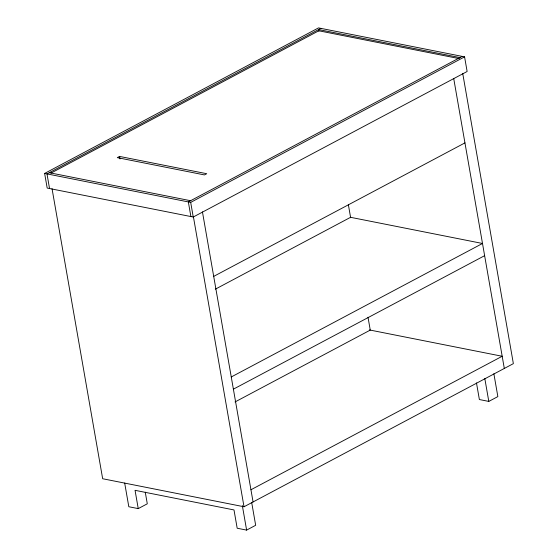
<?xml version="1.0" encoding="UTF-8"?>
<svg xmlns="http://www.w3.org/2000/svg" width="558" height="558" viewBox="0 0 558 558"><rect width="100%" height="100%" fill="white"/><g stroke="black" fill="none" stroke-linecap="round" stroke-linejoin="round"><path stroke-width="0.84" d="M44.633 173.426L318.506 27.9L464.577 56.86L467.13 71.494L193.249 217.02L47.186 188.06L44.633 173.426L190.696 202.387L464.577 56.86M320.864 28.367L46.984 173.894L49.536 188.52M51.001 173.092L318.813 30.788L459.318 58.646M119.558 156.428L117.299 157.635L204.465 174.919L206.732 173.712L119.558 156.428L120.005 158.967M462.219 56.393L188.339 201.919L190.892 216.553M213.7 276.384L464.947 142.883M215.346 289.17L350.57 217.313L482.503 243.476L231.256 376.971M233.39 389.17L484.63 255.669M235.03 401.955L370.254 330.099L368.015 317.237M124.678 483.033L128.814 506.741L138.238 508.61L147.291 503.804L145.261 492.163M250.947 489.757L502.186 356.262L369.347 329.924M52.04 188.674L102.665 478.736L244.02 506.762L513.367 363.642L462.749 73.586M138.238 508.61L135.05 490.322L233.997 509.942L237.185 528.231L246.615 530.1L255.669 525.287L251.679 502.43M476.476 382.921L479.378 399.542L488.801 401.411L497.855 396.599L493.865 373.741M459.959 57.6L318.604 29.567L318.883 31.192M49.25 172.687L190.606 200.72M453.689 78.371L504.313 368.454M484.811 378.547L488.801 401.411M348.401 204.891L350.647 217.753M202.442 211.866L253.074 501.956M193.396 216.706L244.02 506.762M190.696 202.387L193.249 217.02M242.325 505.541L246.615 530.1"/></g></svg>
